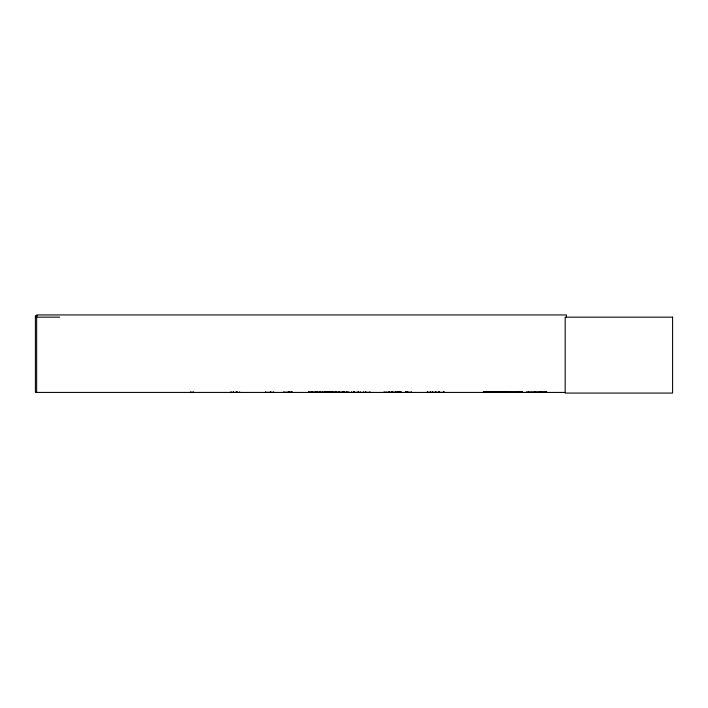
<?xml version="1.0" encoding="UTF-8"?>
<svg xmlns="http://www.w3.org/2000/svg" width="708" height="708" viewBox="0 0 708 708"><rect width="100%" height="100%" fill="white"/><g stroke="black" fill="none" stroke-linecap="round" stroke-linejoin="round"><path stroke-width="1.06" d="M344.637 392.4L344.646 391.798M386.055 392.4L386.064 391.798M397.445 392.4L397.445 391.798M283.51 392.347L291.962 391.851M383.727 392.427L401.427 391.851L401.498 392.427M265.252 392.347L273.554 392.347M327.025 391.798L327.096 392.329M327.459 392.329L327.53 391.798M435.783 392.347L427.349 392.329M338.097 392.427L338.309 391.851M338.495 392.329L338.389 391.798M353.947 392.329L353.911 391.639M483.139 392.382L483.458 391.922L522.415 391.922L522.716 392.4L483.139 392.382L522.681 392.418M483.936 392.382L484.245 391.922L484.573 392.365L483.458 391.922M487.051 392.4L486.449 392.409L486.75 391.922L487.325 392.4M487.228 392.382L487.538 392.126M497.069 392.4L496.768 391.922L496.547 392.4M500.636 392.4L500.848 392.126M505.503 392.382L505.813 391.922L506.14 392.365L505.025 391.922L504.813 392.4M518.637 392.4L518.336 391.922L518.114 392.4M521.849 392.4L522.415 391.922M283.811 392.347L283.864 391.851L283.917 392.427M521.885 392.418L521.663 392.152M327.078 392.365L327.14 391.639M427.331 392.365L427.278 391.798M327.76 392.347L327.822 391.851M330.875 392.347L330.928 391.851M322.565 392.347L322.627 391.851M348.805 392.347L308.83 391.851M360.576 392.347L351.611 392.347M37.612 315.733L35.4 315.733L35.4 392.427L565.32 392.427M35.4 317.157L59.684 317.157M546.665 392.391L526.079 392.391L546.665 392.09M526.079 392.241L546.665 392.241M405.728 391.851L411.906 392.4M540.354 392.347L540.408 391.639M539.93 392.347L539.85 391.851M370.399 392.347L363.381 392.347M358.239 392.329L358.275 391.639M324.892 392.347L324.901 391.639M324.556 392.347L324.494 391.851L324.432 392.427M500.096 392.152L500.282 392.4M339.61 392.347L339.548 391.851L339.486 392.427M336.495 392.347L336.433 391.851L336.353 392.4M444.297 392.347L436.252 392.347M443.987 392.347L443.934 391.851M343.734 392.347L343.681 391.851M316.883 392.347L316.83 391.851M333.256 392.347L333.256 391.798M566.427 317.157L566.427 314.936L36.648 314.936L36.648 392.427M546.647 391.825L546.647 392.409M546.302 391.798L546.302 392.427M540.806 391.639L540.806 392.427M539.77 391.798L539.77 392.427M534.912 391.798L534.912 392.427M528.389 391.798L528.389 392.427M443.872 391.798L443.872 392.427M439.208 391.639L439.208 392.427M438.942 391.639L438.942 392.427M436.137 391.798L436.137 392.427M435.517 391.798L435.517 392.427L435.376 391.798M432.712 391.639L432.712 392.427M432.446 391.639L432.446 392.427M430.579 391.639L430.579 392.427M430.296 391.639L430.296 392.427M427.782 391.798L427.782 392.427M411.357 391.798L411.357 392.427M407.516 391.639L407.516 392.427M407.312 391.639L407.312 392.427M405.666 391.798L405.666 392.427M399.843 391.639L399.843 392.427M399.648 391.639L399.648 392.427M399.427 391.798L399.427 392.427M399.347 391.798L399.347 392.427M398.126 391.639L398.117 392.427M395.807 391.798L395.807 392.427M392.276 391.798L392.276 392.427M391.94 391.639L391.958 392.427M391.559 391.639L391.559 392.427M391.551 391.639L391.551 392.427M389.25 391.639L389.25 392.427M388.966 391.639L388.966 392.427M384.17 391.798L384.17 392.427M369.93 391.798L369.93 392.427M365.682 391.639L365.682 392.427M365.452 391.639L365.452 392.427M363.257 391.798L363.257 392.427M360.699 391.798L360.699 392.427M358.505 391.639L358.505 392.427M358.159 391.798L358.159 392.427M354.027 391.798L354.027 392.427M353.681 391.639L353.681 392.427M351.487 391.798L351.487 392.427M348.929 391.798L348.929 392.427M347.07 391.798L347.07 392.427M346.734 391.639L346.734 392.427M346.504 391.639L346.504 392.427M343.619 391.798L343.619 392.427M342.468 391.639L342.468 392.427M342.203 391.639L342.256 392.427M339.69 391.639L339.69 392.427M339.159 391.639L339.141 392.427M338.955 391.639L338.955 392.427M338.574 391.798L338.459 392.427M335.858 391.639L335.884 392.427M335.592 391.639L335.592 392.427M335.265 391.798L335.265 392.427M335.123 391.798L335.123 392.427M332.459 391.639L332.459 392.427M332.194 391.639L332.194 392.427M331.778 391.639L331.778 392.427M331.565 391.798L331.565 392.427L331.512 391.639M330.99 391.798L330.99 392.427M330.326 391.639L330.326 392.427M330.043 391.639L330.043 392.427M328.795 391.798L328.795 392.427M327.884 391.798L327.884 392.427M326.892 391.639L326.892 392.427M325.167 391.639L325.167 392.427M322.689 391.798L322.689 392.427M320.237 391.639L320.299 392.427M319.989 391.639L319.989 392.427M316.777 391.798L316.777 392.427M315.556 391.798L315.556 392.427M312.016 391.639L312.016 392.427M311.732 391.639L311.732 392.427M308.776 391.798L308.776 392.427M292.023 391.798L292.023 392.427M288.997 391.639L288.997 392.427M288.714 391.639L288.714 392.427M273.669 391.798L273.669 392.427M270.704 391.639L270.704 392.427M270.429 391.639L270.429 392.427M265.668 391.798L265.668 392.427M239.649 391.798L239.649 392.427M237.286 391.798L237.286 392.427M236.684 391.798L236.684 392.427M236.649 391.798L236.649 392.427M236.047 391.798L236.047 392.427M233.64 391.798L233.64 392.427M233.268 391.48L233.268 392.427M231.056 391.48L231.056 392.427M193.107 391.48L193.107 392.427M190.894 391.48L190.894 392.427M497.556 391.922C496.529 392.533 498.591 392.498 497.556 391.922M508.317 391.922L508.017 392.409L509.105 391.922L509.433 392.365L508.317 391.922M519.123 391.922C518.097 392.533 520.159 392.498 519.123 391.922M672.6 317.157L565.179 317.157L565.179 393.064L672.6 393.064L672.6 317.157M338.76 392.427L338.76 391.639L338.69 392.427"/></g></svg>
